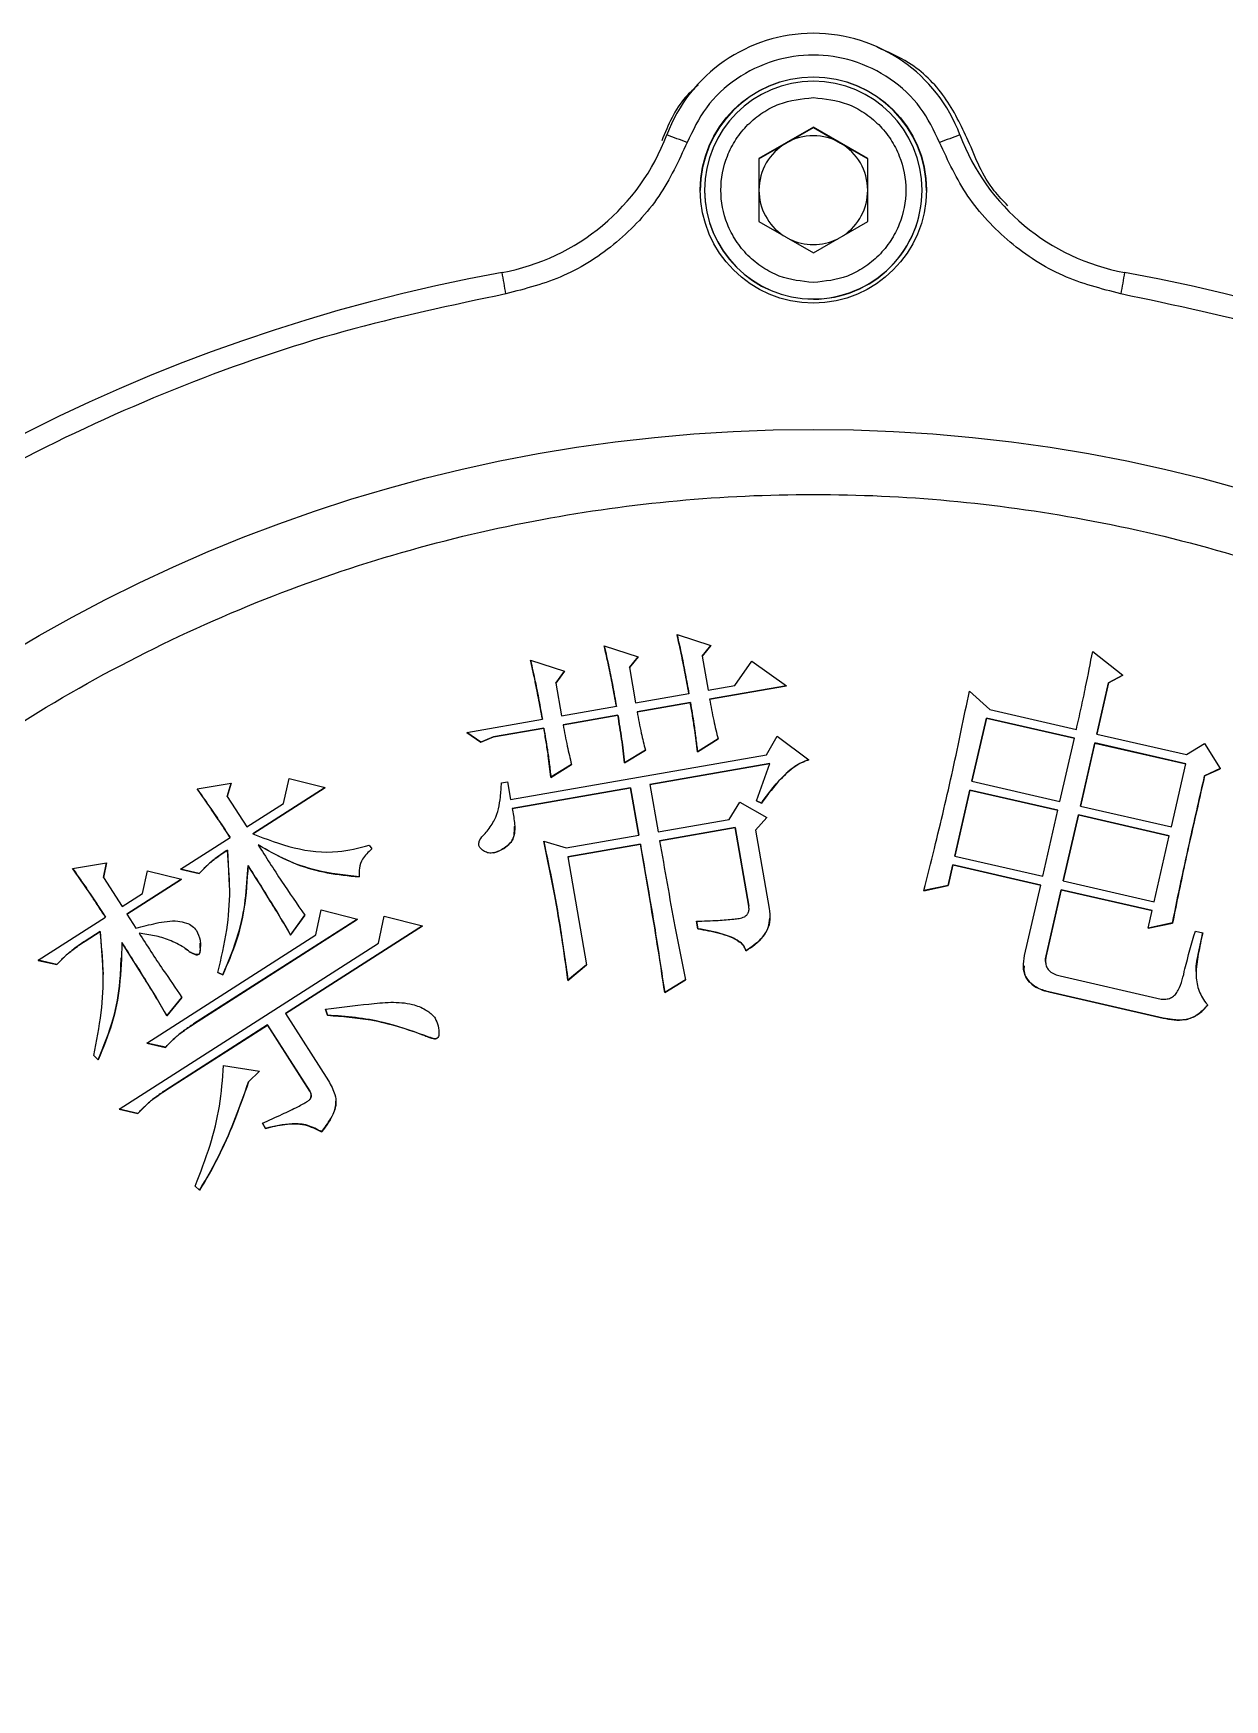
# Model space of a CAD drawing. Header units: millimetres. Extents: x 2371 to 4515, y 843 to 2359.
# Drawn here: x 3843.1 to 3897.9, y 2078.6 to 2155.2 of the extents above; entities that cross this region are included whole.
import ezdxf

# ---------------------------------------------------------------- set-up
doc = ezdxf.new("R2010")
doc.units = ezdxf.units.MM

msp = doc.modelspace()

# ---------------------------------------------------------------- linework, layer by layer
at = {"color": 7, "linetype": 'Continuous', "lineweight": 25}
for p, q in [((3878.988, 2150.88), (3876.488, 2149.436)), ((3877.738, 2150.152), (3878.988, 2150.873)), ((3881.488, 2149.436), (3878.988, 2150.88)), ((3878.988, 2150.873), (3878.988, 2150.88)), ((3878.988, 2150.873), (3880.238, 2150.152)), ((3876.488, 2149.43), (3877.738, 2150.152)), ((3880.238, 2150.152), (3881.488, 2149.43)), ((3876.488, 2149.436), (3876.488, 2146.55)), ((3881.488, 2146.55), (3881.488, 2149.436)), ((3873.988, 2147.991), (3873.988, 2147.98)), ((3883.988, 2147.98), (3883.988, 2147.991)), ((3876.488, 2146.55), (3878.988, 2145.106)), ((3878.988, 2145.106), (3881.488, 2146.55)), ((3872.722, 2127.562), (3874.279, 2127.061)), ((3869.373, 2127.045), (3870.934, 2126.547)), ((3870.934, 2126.547), (3870.529, 2126.057)), ((3870.529, 2126.055), (3870.934, 2126.545)), ((3870.934, 2126.547), (3870.934, 2126.545)), ((3874.279, 2127.061), (3873.875, 2126.57)), ((3873.875, 2126.57), (3874.15, 2125.006)), ((3873.876, 2126.569), (3874.279, 2127.059)), ((3874.279, 2127.061), (3874.279, 2127.059)), ((3891.834, 2126.791), (3893.213, 2125.697)), ((3865.982, 2126.385), (3867.541, 2125.885)), ((3867.541, 2125.885), (3867.148, 2125.327)), ((3867.149, 2125.325), (3867.541, 2125.882)), ((3867.541, 2125.885), (3867.541, 2125.882)), ((3870.529, 2126.057), (3870.814, 2124.423)), ((3875.375, 2125.219), (3876.161, 2126.339)), ((3876.161, 2126.339), (3877.759, 2125.214)), ((3867.148, 2125.327), (3867.41, 2123.83)), ((3874.15, 2125.006), (3875.375, 2125.219)), ((3877.759, 2125.214), (3874.22, 2124.598)), ((3874.22, 2124.596), (3877.759, 2125.212)), ((3877.759, 2125.214), (3877.759, 2125.212)), ((3886.162, 2124.967), (3887.103, 2124.115)), ((3892.563, 2125.348), (3892.024, 2122.987)), ((3892.024, 2122.987), (3892.563, 2125.345)), ((3893.213, 2125.697), (3892.563, 2125.348)), ((3892.563, 2125.345), (3893.213, 2125.695)), ((3892.563, 2125.348), (3892.563, 2125.345)), ((3893.213, 2125.697), (3893.213, 2125.695)), ((3867.41, 2123.83), (3869.93, 2124.269)), ((3870.814, 2124.423), (3873.264, 2124.852)), ((3873.333, 2124.444), (3870.883, 2124.015)), ((3870.883, 2124.013), (3873.333, 2124.441)), ((3873.333, 2124.444), (3873.333, 2124.441)), ((3863.054, 2123.069), (3866.527, 2123.676)), ((3869.999, 2123.861), (3867.48, 2123.421)), ((3867.48, 2123.419), (3869.999, 2123.858)), ((3869.999, 2123.861), (3869.999, 2123.858)), ((3886.943, 2123.727), (3886.278, 2120.827)), ((3886.279, 2120.827), (3886.943, 2123.725)), ((3890.989, 2122.8), (3886.943, 2123.727)), ((3886.943, 2123.727), (3886.943, 2123.725)), ((3886.943, 2123.725), (3890.988, 2122.798)), ((3887.103, 2124.115), (3891.081, 2123.203)), ((3863.694, 2122.62), (3863.054, 2123.069)), ((3863.054, 2123.069), (3863.054, 2123.067)), ((3863.054, 2123.067), (3863.694, 2122.618)), ((3864.282, 2122.861), (3863.694, 2122.62)), ((3863.694, 2122.618), (3864.282, 2122.859)), ((3866.596, 2123.267), (3864.282, 2122.861)), ((3864.282, 2122.859), (3866.596, 2123.265)), ((3864.282, 2122.861), (3864.282, 2122.859)), ((3866.596, 2123.267), (3866.596, 2123.265)), ((3874.607, 2122.769), (3873.66, 2122.183)), ((3873.66, 2122.181), (3874.607, 2122.767)), ((3874.607, 2122.769), (3874.607, 2122.767)), ((3876.839, 2122.037), (3877.322, 2122.895)), ((3877.322, 2122.895), (3878.773, 2121.813)), ((3890.323, 2119.9), (3890.989, 2122.8)), ((3892.024, 2122.987), (3896.139, 2122.047)), ((3863.694, 2122.62), (3863.694, 2122.618)), ((3865.065, 2119.982), (3876.839, 2122.037)), ((3871.263, 2122.258), (3870.31, 2121.67)), ((3870.31, 2121.667), (3871.263, 2122.256)), ((3871.263, 2122.258), (3871.263, 2122.256)), ((3873.66, 2122.183), (3873.66, 2122.181)), ((3891.931, 2122.584), (3891.266, 2119.684)), ((3891.267, 2119.684), (3891.931, 2122.582)), ((3896.113, 2121.628), (3891.931, 2122.584)), ((3891.931, 2122.584), (3891.931, 2122.582)), ((3891.931, 2122.582), (3896.112, 2121.626)), ((3896.139, 2122.047), (3896.966, 2122.566)), ((3896.966, 2122.566), (3897.695, 2121.405)), ((3867.87, 2121.593), (3866.92, 2121.007)), ((3866.92, 2121.005), (3867.87, 2121.59)), ((3867.87, 2121.593), (3867.87, 2121.59)), ((3870.31, 2121.67), (3870.31, 2121.667)), ((3876.981, 2121.641), (3871.466, 2120.678)), ((3871.466, 2120.676), (3876.98, 2121.639)), ((3876.367, 2119.923), (3876.981, 2121.641)), ((3895.448, 2118.729), (3896.113, 2121.628)), ((3897.695, 2121.405), (3896.978, 2121.071)), ((3896.978, 2121.069), (3897.695, 2121.403)), ((3897.695, 2121.405), (3897.695, 2121.403)), ((3850.654, 2120.481), (3852.219, 2120.741)), ((3852.219, 2120.741), (3852.036, 2120.127)), ((3852.037, 2120.126), (3852.219, 2120.739)), ((3852.219, 2120.741), (3852.219, 2120.739)), ((3856.544, 2120.543), (3853.213, 2118.411)), ((3853.213, 2118.409), (3856.544, 2120.541)), ((3854.625, 2119.808), (3854.88, 2120.957)), ((3854.88, 2120.957), (3856.544, 2120.543)), ((3856.544, 2120.543), (3856.544, 2120.541)), ((3864.652, 2120.75), (3864.924, 2120.799)), ((3864.924, 2120.799), (3865.065, 2119.982)), ((3870.583, 2120.524), (3865.137, 2119.574)), ((3865.137, 2119.572), (3870.583, 2120.522)), ((3866.92, 2121.007), (3866.92, 2121.005)), ((3870.963, 2118.346), (3870.583, 2120.524)), ((3870.583, 2120.524), (3870.583, 2120.522)), ((3870.583, 2120.522), (3870.962, 2118.346)), ((3871.466, 2120.678), (3871.846, 2118.5)), ((3886.186, 2120.421), (3885.492, 2117.388)), ((3885.493, 2117.388), (3886.186, 2120.419)), ((3890.231, 2119.494), (3886.186, 2120.421)), ((3886.186, 2120.421), (3886.186, 2120.419)), ((3886.186, 2120.419), (3890.231, 2119.492)), ((3886.278, 2120.827), (3890.323, 2119.9)), ((3896.978, 2121.071), (3896.978, 2121.069)), ((3852.036, 2120.127), (3852.933, 2118.725)), ((3852.933, 2118.725), (3854.625, 2119.808)), ((3875.113, 2119.07), (3875.609, 2119.859)), ((3875.609, 2119.859), (3876.852, 2119.165)), ((3876.598, 2119.82), (3876.367, 2119.923)), ((3876.367, 2119.923), (3876.367, 2119.921)), ((3876.367, 2119.921), (3876.598, 2119.818)), ((3876.598, 2119.82), (3876.598, 2119.818)), ((3891.266, 2119.684), (3895.448, 2118.729)), ((3871.846, 2118.5), (3875.113, 2119.07)), ((3876.852, 2119.165), (3876.321, 2118.58)), ((3876.321, 2118.578), (3876.852, 2119.163)), ((3876.852, 2119.165), (3876.852, 2119.163)), ((3889.537, 2116.461), (3890.231, 2119.494)), ((3891.174, 2119.278), (3890.48, 2116.245)), ((3890.481, 2116.245), (3891.174, 2119.276)), ((3895.355, 2118.323), (3891.174, 2119.278)), ((3891.174, 2119.278), (3891.174, 2119.276)), ((3891.174, 2119.276), (3895.355, 2118.321)), ((3849.894, 2116.783), (3852.172, 2118.239)), ((3865.255, 2118.752), (3865.255, 2118.754)), ((3866.591, 2118.076), (3867.626, 2117.763)), ((3866.591, 2118.076), (3866.591, 2118.074)), ((3867.626, 2117.763), (3870.963, 2118.346)), ((3875.391, 2118.698), (3871.918, 2118.092)), ((3871.918, 2118.09), (3875.391, 2118.696)), ((3876.02, 2115.092), (3875.391, 2118.698)), ((3875.391, 2118.698), (3875.391, 2118.696)), ((3875.391, 2118.696), (3876.02, 2115.09)), ((3876.321, 2118.58), (3876.95, 2114.974)), ((3894.662, 2115.289), (3895.355, 2118.323)), ((3852.044, 2117.664), (3852.044, 2117.662)), ((3852.044, 2117.662), (3852.131, 2116.028)), ((3858.57, 2117.887), (3858.683, 2117.713)), ((3871.035, 2117.938), (3867.698, 2117.355)), ((3867.698, 2117.352), (3871.035, 2117.935)), ((3867.698, 2117.355), (3868.564, 2112.387)), ((3871.035, 2117.938), (3871.035, 2117.935)), ((3885.492, 2117.388), (3889.537, 2116.461)), ((3844.929, 2116.821), (3846.491, 2117.078)), ((3846.491, 2117.078), (3846.344, 2116.408)), ((3846.345, 2116.407), (3846.491, 2117.076)), ((3846.491, 2117.078), (3846.491, 2117.076)), ((3848.14, 2115.66), (3848.371, 2116.716)), ((3848.371, 2116.716), (3849.94, 2116.32)), ((3850.755, 2116.593), (3849.894, 2116.783)), ((3849.894, 2116.783), (3849.894, 2116.781)), ((3849.894, 2116.781), (3850.755, 2116.591)), ((3850.755, 2116.591), (3850.755, 2116.593)), ((3852.994, 2116.955), (3852.994, 2116.953)), ((3885.4, 2116.985), (3885.181, 2116.039)), ((3885.181, 2116.037), (3885.4, 2116.982)), ((3889.445, 2116.057), (3885.4, 2116.985)), ((3885.4, 2116.985), (3885.4, 2116.982)), ((3885.4, 2116.982), (3889.445, 2116.055)), ((3846.344, 2116.408), (3847.205, 2115.062)), ((3849.94, 2116.32), (3847.428, 2114.713)), ((3847.429, 2114.711), (3849.94, 2116.318)), ((3849.94, 2116.32), (3849.94, 2116.318)), ((3885.181, 2116.039), (3884.061, 2115.798)), ((3884.061, 2115.796), (3885.181, 2116.037)), ((3884.061, 2115.798), (3884.061, 2115.796)), ((3885.181, 2116.039), (3885.181, 2116.037)), ((3888.703, 2112.821), (3889.445, 2116.057)), ((3890.388, 2115.842), (3889.692, 2112.806)), ((3889.692, 2112.804), (3890.388, 2115.839)), ((3894.569, 2114.886), (3890.388, 2115.842)), ((3890.388, 2115.842), (3890.388, 2115.839)), ((3890.388, 2115.839), (3894.569, 2114.884)), ((3890.48, 2116.245), (3894.662, 2115.289)), ((3847.205, 2115.062), (3848.14, 2115.66)), ((3876.02, 2115.09), (3876.02, 2115.092)), ((3843.35, 2112.596), (3846.445, 2114.576)), ((3847.428, 2114.713), (3847.839, 2114.07)), ((3858.026, 2114.492), (3850.49, 2109.671)), ((3850.49, 2109.668), (3858.026, 2114.49)), ((3855.604, 2114.671), (3854.954, 2113.76)), ((3854.954, 2113.758), (3855.604, 2114.669)), ((3855.604, 2114.671), (3855.604, 2114.669)), ((3856.107, 2113.76), (3856.362, 2114.91)), ((3856.362, 2114.91), (3858.026, 2114.492)), ((3858.026, 2114.492), (3858.026, 2114.49)), ((3858.989, 2113.377), (3859.259, 2114.623)), ((3859.259, 2114.623), (3861.023, 2114.186)), ((3873.675, 2114.049), (3873.616, 2114.391)), ((3873.616, 2114.391), (3873.616, 2114.388)), ((3873.616, 2114.388), (3873.675, 2114.047)), ((3876.996, 2114.531), (3876.996, 2114.533)), ((3894.384, 2114.077), (3894.569, 2114.886)), ((3895.504, 2114.313), (3894.384, 2114.077)), ((3894.384, 2114.075), (3895.504, 2114.311)), ((3895.504, 2114.313), (3895.504, 2114.311)), ((3846.201, 2113.927), (3845.499, 2113.48)), ((3845.499, 2113.478), (3846.201, 2113.924)), ((3845.499, 2113.48), (3845.499, 2113.478)), ((3846.201, 2113.927), (3846.201, 2113.924)), ((3846.201, 2113.924), (3846.331, 2111.943)), ((3848.335, 2108.79), (3856.107, 2113.76)), ((3861.023, 2114.186), (3854.713, 2110.148)), ((3854.714, 2110.147), (3861.023, 2114.184)), ((3854.954, 2113.76), (3854.954, 2113.758)), ((3861.023, 2114.186), (3861.023, 2114.184)), ((3873.675, 2114.049), (3873.675, 2114.047)), ((3894.384, 2114.077), (3894.384, 2114.075)), ((3896.552, 2113.933), (3896.889, 2113.856)), ((3847.069, 2105.754), (3858.989, 2113.377)), ((3847.186, 2112.703), (3847.186, 2112.705)), ((3850.053, 2113.182), (3850.053, 2113.18)), ((3850.742, 2112.879), (3850.742, 2112.881)), ((3850.804, 2113.393), (3850.804, 2113.396)), ((3875.886, 2113.034), (3875.886, 2113.032)), ((3889.692, 2112.806), (3889.692, 2112.804)), ((3844.21, 2112.409), (3843.35, 2112.596)), ((3843.35, 2112.596), (3843.35, 2112.594)), ((3843.35, 2112.594), (3844.21, 2112.406)), ((3844.21, 2112.409), (3844.21, 2112.406)), ((3851.838, 2111.936), (3851.612, 2112.036)), ((3851.612, 2112.036), (3851.612, 2112.034)), ((3851.612, 2112.034), (3851.838, 2111.934)), ((3868.564, 2112.387), (3867.706, 2111.678)), ((3867.706, 2111.676), (3868.564, 2112.385)), ((3868.564, 2112.387), (3868.564, 2112.385)), ((3888.647, 2112.342), (3888.647, 2112.34)), ((3851.838, 2111.936), (3851.838, 2111.934)), ((3867.706, 2111.678), (3867.706, 2111.676)), ((3873.105, 2111.706), (3872.152, 2111.118)), ((3872.152, 2111.116), (3873.105, 2111.704)), ((3873.105, 2111.706), (3873.105, 2111.704)), ((3890.331, 2111.881), (3894.985, 2110.815)), ((3849.956, 2110.893), (3849.265, 2110.043)), ((3849.265, 2110.041), (3849.956, 2110.891)), ((3849.956, 2110.893), (3849.956, 2110.891)), ((3872.152, 2111.118), (3872.152, 2111.116)), ((3895.07, 2109.944), (3889.81, 2111.149)), ((3889.81, 2111.149), (3889.81, 2111.147)), ((3889.81, 2111.147), (3895.07, 2109.942)), ((3849.265, 2110.043), (3849.265, 2110.041)), ((3850.49, 2109.668), (3850.49, 2109.671)), ((3854.713, 2110.148), (3856.693, 2107.051)), ((3856.652, 2110.074), (3856.562, 2110.346)), ((3856.562, 2110.346), (3856.562, 2110.344)), ((3856.562, 2110.344), (3856.652, 2110.072)), ((3856.652, 2110.074), (3856.652, 2110.072)), ((3895.07, 2109.944), (3895.07, 2109.942)), ((3853.893, 2109.624), (3849.219, 2106.635)), ((3849.219, 2106.633), (3853.893, 2109.622)), ((3855.835, 2106.586), (3853.893, 2109.624)), ((3853.893, 2109.624), (3853.893, 2109.622)), ((3853.893, 2109.622), (3855.835, 2106.584)), ((3861.118, 2109.139), (3861.118, 2109.142)), ((3861.694, 2109.016), (3861.694, 2109.014)), ((3861.758, 2109.422), (3861.758, 2109.424)), ((3846.108, 2108.024), (3845.9, 2108.219)), ((3845.9, 2108.219), (3845.9, 2108.217)), ((3845.9, 2108.217), (3846.108, 2108.022)), ((3849.198, 2108.6), (3848.335, 2108.79)), ((3848.335, 2108.79), (3848.335, 2108.787)), ((3848.335, 2108.787), (3849.198, 2108.597)), ((3849.198, 2108.6), (3849.198, 2108.597)), ((3846.108, 2108.024), (3846.108, 2108.022)), ((3851.874, 2107.76), (3853.526, 2107.498)), ((3853.526, 2107.498), (3853.017, 2107.007)), ((3853.017, 2107.005), (3853.526, 2107.496)), ((3853.526, 2107.498), (3853.526, 2107.496)), ((3849.219, 2106.635), (3849.219, 2106.633)), ((3853.017, 2107.007), (3853.017, 2107.005)), ((3855.835, 2106.586), (3855.835, 2106.584)), ((3857.038, 2106.12), (3857.038, 2106.123)), ((3847.927, 2105.564), (3847.069, 2105.754)), ((3847.069, 2105.754), (3847.069, 2105.752)), ((3847.069, 2105.752), (3847.927, 2105.561)), ((3847.927, 2105.564), (3847.927, 2105.561)), ((3853.803, 2104.875), (3853.654, 2105.109)), ((3853.654, 2105.109), (3853.654, 2105.107)), ((3853.654, 2105.107), (3853.803, 2104.873)), ((3853.803, 2104.875), (3853.803, 2104.873)), ((3856.377, 2104.709), (3856.377, 2104.711)), ((3850.767, 2102.029), (3850.559, 2102.225)), ((3850.559, 2102.225), (3850.559, 2102.222)), ((3850.559, 2102.222), (3850.767, 2102.027)), ((3850.767, 2102.027), (3850.767, 2102.029))]:
    msp.add_line(p, q, dxfattribs=at)
for centre, radius in [((3878.988, 2147.997), 5.2), ((3878.988, 2065.497), 71.5)]:
    msp.add_circle(centre, radius, dxfattribs=at)
for centre, radius, start, end in [((3878.988, 2147.995), 7.2, 20.5868, 159.4132), ((3878.988, 2147.98), 5.2, 0.00011, 179.99974), ((3878.988, 2147.991), 5, 359.99994, 179.99975), ((3862.886, 2154.043), 10, 280.30605, 339.41322), ((3829.147, 2033.647), 124.573, 69.2983, 69.75789), ((3878.988, 2147.987), 2.5, 59.99975, 119.99962), ((3928.829, 2033.647), 124.574, 110.24211, 110.7017), ((3895.089, 2154.043), 10, 200.58678, 259.69395), ((3878.988, 2147.987), 2.5, 119.9996, 179.99966), ((3878.988, 2147.987), 2.5, 359.99971, 59.99978), ((3878.988, 2147.991), 5, 179.99991, 269.99976), ((3878.988, 2147.98), 5, 179.99991, 269.99976), ((3878.988, 2147.987), 2.5, 179.99971, 236.17979), ((3878.988, 2147.991), 5, 269.99962, 359.99978), ((3878.988, 2147.98), 5, 269.99962, 359.99978), ((3878.988, 2147.987), 2.5, 303.81959, 359.99967), ((3878.988, 2147.987), 2.5, 243.81973, 296.17964), ((3878.988, 2065.495), 80, 100.30604, 169.69383), ((3226.703, 2027.435), 648.57, 10.284007, 10.372163), ((4531.291, 2027.432), 648.589, 169.627839, 169.715992), ((3878.988, 2065.495), 80, 10.30617, 79.69396)]:
    msp.add_arc(centre, radius, start, end, dxfattribs=at)
for points, knots in [([(3884.792, 2150.177), (3884.528, 2150.731), (3883.986, 2151.865), (3882.568, 2153.174), (3880.852, 2154.012), (3878.988, 2154.288), (3877.123, 2154.012), (3875.407, 2153.174), (3873.989, 2151.865), (3873.448, 2150.731), (3873.184, 2150.177)], [0, 0, 0, 0, 0.122089, 0.25, 0.377911, 0.5, 0.622089, 0.75, 0.877911, 1, 1, 1, 1]), ([(3886.113, 2150.262), (3885.786, 2150.952), (3885.133, 2152.331), (3883.615, 2153.824), (3882.419, 2154.339), (3881.925, 2154.552)], [0, 0, 0, 0, 0.369702, 0.739405, 1, 1, 1, 1]), ([(3873.696, 2152.819), (3873.494, 2152.64), (3872.719, 2151.953), (3872.316, 2150.981), (3872.018, 2150.262)], [0, 0, 0, 0, 0.260641, 1, 1, 1, 1]), ([(3878.988, 2143.743), (3878.453, 2143.8), (3877.631, 2143.887), (3876.641, 2144.417), (3875.961, 2144.966), (3875.409, 2145.647), (3874.896, 2146.636), (3874.635, 2147.993), (3874.896, 2149.35), (3875.409, 2150.34), (3875.961, 2151.02), (3876.641, 2151.569), (3877.631, 2152.099), (3878.453, 2152.186), (3878.988, 2152.243)], [0, 0, 0, 0, 0.119728, 0.18418, 0.25, 0.31582, 0.380272, 0.5, 0.619728, 0.68418, 0.75, 0.81582, 0.880272, 1, 1, 1, 1]), ([(3878.988, 2152.243), (3879.522, 2152.186), (3880.345, 2152.099), (3881.334, 2151.569), (3882.014, 2151.02), (3882.566, 2150.34), (3883.08, 2149.35), (3883.34, 2147.993), (3883.08, 2146.636), (3882.566, 2145.646), (3882.014, 2144.966), (3881.334, 2144.417), (3880.345, 2143.887), (3879.522, 2143.8), (3878.988, 2143.743)], [0, 0, 0, 0, 0.119728, 0.18418, 0.25, 0.31582, 0.380272, 0.5, 0.619728, 0.68418, 0.75, 0.81582, 0.880272, 1, 1, 1, 1]), ([(3887.935, 2147.273), (3887.716, 2147.497), (3886.893, 2148.343), (3886.443, 2149.449), (3886.113, 2150.262)], [0, 0, 0, 0, 0.265546, 1, 1, 1, 1]), ([(3873.184, 2150.177), (3872.793, 2149.331), (3871.998, 2147.608), (3870.007, 2145.516), (3867.594, 2143.931), (3865.757, 2143.456), (3864.854, 2143.223)], [0, 0, 0, 0, 0.245796, 0.5, 0.754204, 1, 1, 1, 1]), ([(3893.121, 2143.223), (3892.218, 2143.456), (3890.381, 2143.931), (3887.968, 2145.516), (3885.978, 2147.608), (3885.183, 2149.331), (3884.792, 2150.177)], [0, 0, 0, 0, 0.245796, 0.5, 0.754204, 1, 1, 1, 1]), ([(3864.854, 2143.223), (3862.358, 2142.696), (3857.321, 2141.634), (3849.944, 2139.095), (3842.702, 2135.826), (3835.723, 2131.763), (3829.12, 2126.952), (3823.026, 2121.459), (3817.534, 2115.366), (3812.722, 2108.763), (3808.659, 2101.784), (3805.39, 2094.542), (3802.851, 2087.165), (3801.789, 2082.127), (3801.262, 2079.631)], [0, 0, 0, 0, 0.079959, 0.161371, 0.244142, 0.328893, 0.414217, 0.5, 0.585778, 0.671102, 0.755858, 0.838624, 0.920039, 1, 1, 1, 1]), ([(3956.713, 2079.631), (3956.187, 2082.127), (3955.124, 2087.164), (3952.586, 2094.541), (3949.316, 2101.783), (3945.254, 2108.762), (3940.442, 2115.365), (3934.95, 2121.459), (3928.856, 2126.952), (3922.253, 2131.763), (3915.274, 2135.826), (3908.032, 2139.095), (3900.655, 2141.634), (3895.617, 2142.696), (3893.121, 2143.223)], [0, 0, 0, 0, 0.0799588, 0.1613715, 0.2441424, 0.3288926, 0.4142166, 0.5, 0.5857784, 0.6711024, 0.7558576, 0.8386237, 0.9200388, 1, 1, 1, 1]), ([(3810.488, 2065.504), (3810.543, 2067.593), (3810.652, 2071.771), (3811.562, 2078.11), (3813.048, 2084.462), (3815.222, 2090.828), (3818.053, 2097.051), (3821.567, 2103.074), (3825.721, 2108.766), (3830.464, 2114.027), (3835.726, 2118.771), (3841.418, 2122.925), (3847.44, 2126.438), (3853.663, 2129.27), (3860.029, 2131.441), (3866.381, 2132.936), (3872.72, 2133.814), (3878.988, 2134.099), (3885.255, 2133.814), (3891.594, 2132.936), (3897.946, 2131.441), (3904.312, 2129.27), (3910.535, 2126.438), (3916.558, 2122.925), (3922.25, 2118.771), (3927.511, 2114.027), (3932.254, 2108.766), (3936.409, 2103.074), (3939.922, 2097.051), (3942.753, 2090.828), (3944.927, 2084.462), (3946.413, 2078.11), (3947.323, 2071.771), (3947.433, 2067.593), (3947.488, 2065.504)], [0, 0, 0, 0, 0.029124, 0.058248, 0.08912, 0.119994, 0.151902, 0.184313, 0.217069, 0.25, 0.282931, 0.315687, 0.348098, 0.380006, 0.410878, 0.441752, 0.470875, 0.5, 0.529123, 0.558248, 0.58912, 0.619994, 0.651902, 0.684313, 0.717069, 0.75, 0.782931, 0.815687, 0.848098, 0.880006, 0.910878, 0.941752, 0.970875, 1, 1, 1, 1]), ([(3873.264, 2124.852), (3873.205, 2125.18), (3873.095, 2125.798), (3872.915, 2126.701), (3872.786, 2127.275), (3872.722, 2127.562)], [0, 0, 0, 0, 0.3618324, 0.680859, 1, 1, 1, 1]), ([(3872.722, 2127.56), (3872.795, 2127.234), (3872.932, 2126.622), (3873.109, 2125.718), (3873.212, 2125.139), (3873.264, 2124.85)], [0, 0, 0, 0, 0.361838, 0.680876, 1, 1, 1, 1]), ([(3869.93, 2124.269), (3869.872, 2124.597), (3869.76, 2125.226), (3869.575, 2126.152), (3869.44, 2126.748), (3869.373, 2127.045)], [0, 0, 0, 0, 0.353076, 0.676475, 1, 1, 1, 1]), ([(3869.373, 2127.043), (3869.446, 2126.718), (3869.587, 2126.095), (3869.77, 2125.169), (3869.877, 2124.568), (3869.93, 2124.267)], [0, 0, 0, 0, 0.353086, 0.676497, 1, 1, 1, 1]), ([(3891.081, 2123.203), (3891.155, 2123.528), (3891.303, 2124.178), (3891.557, 2125.374), (3891.727, 2126.246), (3891.834, 2126.791)], [0, 0, 0, 0, 0.272744, 0.545492, 1, 1, 1, 1]), ([(3866.527, 2123.676), (3866.468, 2124.004), (3866.358, 2124.621), (3866.179, 2125.525), (3866.048, 2126.099), (3865.982, 2126.385)], [0, 0, 0, 0, 0.361759, 0.680808, 1, 1, 1, 1]), ([(3865.982, 2126.383), (3866.056, 2126.058), (3866.195, 2125.446), (3866.372, 2124.542), (3866.475, 2123.963), (3866.527, 2123.673)], [0, 0, 0, 0, 0.361772, 0.680844, 1, 1, 1, 1]), ([(3884.061, 2115.798), (3884.226, 2116.444), (3884.697, 2118.286), (3885.418, 2121.338), (3885.914, 2123.758), (3886.162, 2124.967)], [0, 0, 0, 0, 0.212581, 0.606192, 1, 1, 1, 1]), ([(3873.66, 2122.183), (3873.62, 2122.514), (3873.554, 2123.058), (3873.439, 2123.81), (3873.369, 2124.233), (3873.333, 2124.444)], [0, 0, 0, 0, 0.437841, 0.718884, 1, 1, 1, 1]), ([(3873.333, 2124.441), (3873.389, 2124.113), (3873.479, 2123.573), (3873.582, 2122.819), (3873.634, 2122.394), (3873.66, 2122.181)], [0, 0, 0, 0, 0.43784, 0.718882, 1, 1, 1, 1]), ([(3874.22, 2124.598), (3874.249, 2124.434), (3874.307, 2124.105), (3874.43, 2123.494), (3874.538, 2123.051), (3874.607, 2122.769)], [0, 0, 0, 0, 0.267397, 0.53481, 1, 1, 1, 1]), ([(3870.31, 2121.67), (3870.267, 2122.036), (3870.202, 2122.585), (3870.09, 2123.314), (3870.03, 2123.679), (3869.999, 2123.861)], [0, 0, 0, 0, 0.499817, 0.749886, 1, 1, 1, 1]), ([(3869.999, 2123.858), (3870.06, 2123.495), (3870.15, 2122.949), (3870.245, 2122.217), (3870.289, 2121.851), (3870.31, 2121.667)], [0, 0, 0, 0, 0.499817, 0.749886, 1, 1, 1, 1]), ([(3870.883, 2124.015), (3870.913, 2123.851), (3870.974, 2123.523), (3871.091, 2122.935), (3871.198, 2122.516), (3871.263, 2122.258)], [0, 0, 0, 0, 0.278089, 0.556193, 1, 1, 1, 1]), ([(3866.92, 2121.007), (3866.882, 2121.338), (3866.821, 2121.882), (3866.705, 2122.635), (3866.633, 2123.056), (3866.596, 2123.267)], [0, 0, 0, 0, 0.437947, 0.718933, 1, 1, 1, 1]), ([(3866.596, 2123.265), (3866.652, 2122.936), (3866.743, 2122.397), (3866.853, 2121.643), (3866.897, 2121.218), (3866.92, 2121.005)], [0, 0, 0, 0, 0.4378739, 0.7188428, 1, 1, 1, 1]), ([(3867.48, 2123.421), (3867.51, 2123.257), (3867.571, 2122.93), (3867.694, 2122.319), (3867.802, 2121.875), (3867.87, 2121.593)], [0, 0, 0, 0, 0.2673365, 0.5346869, 1, 1, 1, 1]), ([(3878.773, 2121.813), (3878.556, 2121.723), (3878.081, 2121.524), (3877.349, 2120.82), (3876.89, 2120.21), (3876.598, 2119.82)], [0, 0, 0, 0, 0.234297, 0.511813, 1, 1, 1, 1]), ([(3876.598, 2119.818), (3876.795, 2120.088), (3877.183, 2120.617), (3877.831, 2121.304), (3878.392, 2121.695), (3878.72, 2121.795), (3878.773, 2121.811)], [0, 0, 0, 0, 0.333791, 0.656332, 0.944524, 1, 1, 1, 1]), ([(3852.172, 2118.239), (3851.99, 2118.518), (3851.653, 2119.036), (3851.141, 2119.78), (3850.817, 2120.247), (3850.654, 2120.481)], [0, 0, 0, 0, 0.369297, 0.684635, 1, 1, 1, 1]), ([(3850.654, 2120.479), (3850.844, 2120.205), (3851.196, 2119.697), (3851.706, 2118.953), (3852.017, 2118.475), (3852.172, 2118.237)], [0, 0, 0, 0, 0.3693, 0.684618, 1, 1, 1, 1]), ([(3863.984, 2118.531), (3864.111, 2118.702), (3864.454, 2119.162), (3864.599, 2119.962), (3864.637, 2120.534), (3864.652, 2120.75)], [0, 0, 0, 0, 0.268239, 0.722981, 1, 1, 1, 1]), ([(3896.978, 2121.071), (3896.83, 2120.421), (3896.533, 2119.121), (3896.024, 2116.872), (3895.698, 2115.266), (3895.504, 2114.313)], [0, 0, 0, 0, 0.289148, 0.578294, 1, 1, 1, 1]), ([(3895.504, 2114.311), (3895.635, 2114.965), (3895.897, 2116.273), (3896.398, 2118.523), (3896.762, 2120.121), (3896.978, 2121.069)], [0, 0, 0, 0, 0.2892488, 0.5783935, 1, 1, 1, 1]), ([(3865.137, 2119.574), (3865.179, 2119.362), (3865.264, 2118.935), (3865.268, 2118.409), (3865.125, 2118.05), (3864.864, 2117.811), (3864.593, 2117.615), (3864.354, 2117.549), (3864.3, 2117.534)], [0, 0, 0, 0, 0.257526, 0.517626, 0.611553, 0.706057, 0.933936, 1, 1, 1, 1]), ([(3853.213, 2118.411), (3853.837, 2118.17), (3855.089, 2117.687), (3856.959, 2117.471), (3858.092, 2117.764), (3858.57, 2117.887)], [0, 0, 0, 0, 0.365081, 0.731832, 1, 1, 1, 1]), ([(3863.604, 2117.904), (3863.608, 2117.956), (3863.62, 2118.117), (3863.79, 2118.32), (3863.923, 2118.465), (3863.984, 2118.531)], [0, 0, 0, 0, 0.206018, 0.636041, 1, 1, 1, 1]), ([(3864.3, 2117.532), (3864.425, 2117.581), (3864.672, 2117.676), (3864.957, 2117.879), (3865.157, 2118.103), (3865.252, 2118.397), (3865.247, 2118.616), (3865.244, 2118.752)], [0, 0, 0, 0, 0.2369259, 0.466697, 0.6134804, 0.7600826, 1, 1, 1, 1]), ([(3867.706, 2111.678), (3867.613, 2112.338), (3867.427, 2113.659), (3867.069, 2115.795), (3866.762, 2117.262), (3866.591, 2118.076)], [0, 0, 0, 0, 0.307881, 0.615778, 1, 1, 1, 1]), ([(3866.591, 2118.074), (3866.729, 2117.422), (3867.006, 2116.117), (3867.378, 2113.984), (3867.589, 2112.5), (3867.706, 2111.676)], [0, 0, 0, 0, 0.307881, 0.61578, 1, 1, 1, 1]), ([(3871.918, 2118.092), (3872.034, 2117.435), (3872.265, 2116.122), (3872.643, 2113.99), (3872.94, 2112.522), (3873.105, 2111.706)], [0, 0, 0, 0, 0.307939, 0.615874, 1, 1, 1, 1]), ([(3852.044, 2117.664), (3851.905, 2117.571), (3851.628, 2117.386), (3851.187, 2117.039), (3850.913, 2116.756), (3850.755, 2116.593)], [0, 0, 0, 0, 0.297538, 0.595282, 1, 1, 1, 1]), ([(3850.755, 2116.591), (3850.87, 2116.711), (3851.1, 2116.953), (3851.53, 2117.314), (3851.856, 2117.535), (3852.044, 2117.662)], [0, 0, 0, 0, 0.297563, 0.595363, 1, 1, 1, 1]), ([(3851.612, 2112.036), (3851.765, 2112.687), (3852.055, 2113.929), (3852.203, 2115.826), (3852.097, 2117.048), (3852.044, 2117.664)], [0, 0, 0, 0, 0.352766, 0.673509, 1, 1, 1, 1]), ([(3858.103, 2116.433), (3857.437, 2116.507), (3856.293, 2116.634), (3854.728, 2117.172), (3853.884, 2117.66), (3853.457, 2117.908)], [0, 0, 0, 0, 0.407022, 0.699492, 1, 1, 1, 1]), ([(3853.457, 2117.908), (3853.636, 2117.627), (3853.994, 2117.065), (3854.699, 2115.978), (3855.246, 2115.188), (3855.604, 2114.671)], [0, 0, 0, 0, 0.257454, 0.514908, 1, 1, 1, 1]), ([(3853.457, 2117.906), (3854.041, 2117.575), (3855.047, 2117.008), (3856.646, 2116.582), (3857.614, 2116.482), (3858.103, 2116.431)], [0, 0, 0, 0, 0.407493, 0.700455, 1, 1, 1, 1]), ([(3858.683, 2117.713), (3858.525, 2117.568), (3858.259, 2117.325), (3858.088, 2116.848), (3858.098, 2116.568), (3858.103, 2116.433)], [0, 0, 0, 0, 0.4310373, 0.7260596, 1, 1, 1, 1]), ([(3864.3, 2117.534), (3864.219, 2117.527), (3864.069, 2117.513), (3863.859, 2117.594), (3863.719, 2117.711), (3863.627, 2117.818), (3863.609, 2117.884), (3863.604, 2117.904)], [0, 0, 0, 0, 0.281585, 0.522569, 0.762523, 0.925805, 1, 1, 1, 1]), ([(3872.152, 2111.118), (3872.055, 2111.778), (3871.86, 2113.097), (3871.477, 2115.369), (3871.199, 2116.982), (3871.035, 2117.938)], [0, 0, 0, 0, 0.2894212, 0.5788391, 1, 1, 1, 1]), ([(3871.035, 2117.935), (3871.148, 2117.279), (3871.375, 2115.965), (3871.764, 2113.694), (3872.007, 2112.076), (3872.152, 2111.116)], [0, 0, 0, 0, 0.289416, 0.578835, 1, 1, 1, 1]), ([(3846.445, 2114.576), (3846.263, 2114.856), (3845.927, 2115.375), (3845.42, 2116.122), (3845.093, 2116.588), (3844.929, 2116.821)], [0, 0, 0, 0, 0.369183, 0.684555, 1, 1, 1, 1]), ([(3844.929, 2116.819), (3845.121, 2116.546), (3845.476, 2116.04), (3845.98, 2115.291), (3846.29, 2114.813), (3846.445, 2114.574)], [0, 0, 0, 0, 0.369183, 0.684554, 1, 1, 1, 1]), ([(3852.994, 2116.955), (3852.954, 2116.287), (3852.881, 2115.094), (3852.472, 2113.404), (3852.051, 2112.428), (3851.838, 2111.936)], [0, 0, 0, 0, 0.386257, 0.690164, 1, 1, 1, 1]), ([(3851.838, 2111.934), (3852.098, 2112.552), (3852.561, 2113.655), (3852.909, 2115.359), (3852.966, 2116.419), (3852.994, 2116.953)], [0, 0, 0, 0, 0.386701, 0.69077, 1, 1, 1, 1]), ([(3854.954, 2113.76), (3854.784, 2114.046), (3854.443, 2114.619), (3853.795, 2115.688), (3853.306, 2116.462), (3852.994, 2116.955)], [0, 0, 0, 0, 0.2667737, 0.5335507, 1, 1, 1, 1]), ([(3852.994, 2116.953), (3853.172, 2116.671), (3853.529, 2116.108), (3854.188, 2115.046), (3854.656, 2114.258), (3854.954, 2113.758)], [0, 0, 0, 0, 0.2667737, 0.5335509, 1, 1, 1, 1]), ([(3873.616, 2114.391), (3873.949, 2114.402), (3874.522, 2114.423), (3875.177, 2114.471), (3875.581, 2114.516), (3875.788, 2114.57), (3875.93, 2114.671), (3876.008, 2114.785), (3876.039, 2114.933), (3876.027, 2115.037), (3876.02, 2115.092)], [0, 0, 0, 0, 0.358025, 0.615683, 0.704922, 0.795041, 0.841826, 0.888488, 0.9407, 1, 1, 1, 1]), ([(3847.839, 2114.07), (3848.149, 2114.152), (3848.777, 2114.319), (3849.573, 2114.451), (3850.131, 2114.332), (3850.443, 2114.193), (3850.568, 2114.036), (3850.629, 2113.96)], [0, 0, 0, 0, 0.325958, 0.662347, 0.799326, 0.902609, 1, 1, 1, 1]), ([(3876.95, 2114.974), (3876.976, 2114.806), (3877.028, 2114.476), (3876.887, 2113.988), (3876.528, 2113.465), (3876.139, 2113.204), (3875.886, 2113.034)], [0, 0, 0, 0, 0.211302, 0.416468, 0.621501, 1, 1, 1, 1]), ([(3875.886, 2113.032), (3876.168, 2113.224), (3876.585, 2113.508), (3876.933, 2114.077), (3876.97, 2114.386), (3876.987, 2114.533)], [0, 0, 0, 0, 0.520965, 0.773813, 1, 1, 1, 1]), ([(3845.499, 2113.48), (3845.361, 2113.387), (3845.084, 2113.202), (3844.644, 2112.853), (3844.369, 2112.571), (3844.21, 2112.409)], [0, 0, 0, 0, 0.297582, 0.595326, 1, 1, 1, 1]), ([(3844.21, 2112.406), (3844.325, 2112.527), (3844.556, 2112.769), (3844.986, 2113.129), (3845.312, 2113.35), (3845.499, 2113.478)], [0, 0, 0, 0, 0.297614, 0.595386, 1, 1, 1, 1]), ([(3845.9, 2108.219), (3846.031, 2108.875), (3846.283, 2110.137), (3846.375, 2112.059), (3846.259, 2113.301), (3846.201, 2113.927)], [0, 0, 0, 0, 0.3486907, 0.6720185, 1, 1, 1, 1]), ([(3850.053, 2113.182), (3849.83, 2113.306), (3849.401, 2113.545), (3848.694, 2113.743), (3848.225, 2113.805), (3847.988, 2113.837)], [0, 0, 0, 0, 0.3506116, 0.6721745, 1, 1, 1, 1]), ([(3847.988, 2113.837), (3848.169, 2113.557), (3848.531, 2112.997), (3849.182, 2112.012), (3849.664, 2111.316), (3849.956, 2110.893)], [0, 0, 0, 0, 0.2824309, 0.5648657, 1, 1, 1, 1]), ([(3850.629, 2113.96), (3850.696, 2113.818), (3850.805, 2113.591), (3850.812, 2113.267), (3850.789, 2113.074), (3850.786, 2112.945), (3850.754, 2112.899), (3850.742, 2112.881)], [0, 0, 0, 0, 0.414992, 0.667292, 0.851809, 0.943552, 1, 1, 1, 1]), ([(3875.886, 2113.034), (3875.855, 2113.121), (3875.791, 2113.295), (3875.433, 2113.58), (3874.726, 2113.861), (3874.071, 2113.978), (3873.675, 2114.049)], [0, 0, 0, 0, 0.1072401, 0.2147204, 0.5251042, 1, 1, 1, 1]), ([(3873.675, 2114.047), (3874.003, 2113.988), (3874.661, 2113.869), (3875.392, 2113.619), (3875.798, 2113.282), (3875.858, 2113.114), (3875.886, 2113.032)], [0, 0, 0, 0, 0.394561, 0.792656, 0.89916, 1, 1, 1, 1]), ([(3894.985, 2110.815), (3895.076, 2110.81), (3895.24, 2110.801), (3895.468, 2110.88), (3895.647, 2111.025), (3895.906, 2111.452), (3896.121, 2112.461), (3896.385, 2113.361), (3896.552, 2113.933)], [0, 0, 0, 0, 0.07162, 0.1296989, 0.1878581, 0.251244, 0.5231342, 1, 1, 1, 1]), ([(3896.609, 2111.972), (3896.603, 2112.017), (3896.559, 2112.353), (3896.717, 2112.986), (3896.831, 2113.564), (3896.889, 2113.854)], [0, 0, 0, 0, 0.069702, 0.532959, 1, 1, 1, 1]), ([(3896.889, 2113.856), (3896.819, 2113.53), (3896.685, 2112.904), (3896.549, 2112.034), (3896.654, 2111.251), (3896.912, 2110.791), (3897.09, 2110.574), (3897.12, 2110.538)], [0, 0, 0, 0, 0.288401, 0.554678, 0.756949, 0.959056, 1, 1, 1, 1]), ([(3847.192, 2113.408), (3847.175, 2112.74), (3847.144, 2111.49), (3846.785, 2109.666), (3846.336, 2108.576), (3846.108, 2108.024)], [0, 0, 0, 0, 0.361932, 0.677077, 1, 1, 1, 1]), ([(3849.265, 2110.043), (3849.099, 2110.332), (3848.767, 2110.911), (3848.069, 2112.028), (3847.541, 2112.859), (3847.192, 2113.408)], [0, 0, 0, 0, 0.25307, 0.506097, 1, 1, 1, 1]), ([(3847.192, 2113.406), (3847.372, 2113.125), (3847.731, 2112.563), (3848.434, 2111.449), (3848.934, 2110.601), (3849.265, 2110.041)], [0, 0, 0, 0, 0.253024, 0.506045, 1, 1, 1, 1]), ([(3850.742, 2112.881), (3850.722, 2112.872), (3850.683, 2112.853), (3850.587, 2112.861), (3850.44, 2112.91), (3850.252, 2113.025), (3850.12, 2113.129), (3850.053, 2113.182)], [0, 0, 0, 0, 0.082107, 0.164925, 0.356677, 0.675002, 1, 1, 1, 1]), ([(3850.053, 2113.18), (3850.113, 2113.132), (3850.239, 2113.033), (3850.409, 2112.925), (3850.558, 2112.867), (3850.661, 2112.843), (3850.719, 2112.869), (3850.742, 2112.879)], [0, 0, 0, 0, 0.291839, 0.61532, 0.761132, 0.908025, 1, 1, 1, 1]), ([(3850.742, 2112.879), (3850.754, 2112.898), (3850.806, 2112.982), (3850.803, 2113.167), (3850.793, 2113.317), (3850.787, 2113.392)], [0, 0, 0, 0, 0.128729, 0.560423, 1, 1, 1, 1]), ([(3889.81, 2111.149), (3889.614, 2111.204), (3889.291, 2111.295), (3888.911, 2111.582), (3888.702, 2111.913), (3888.622, 2112.345), (3888.672, 2112.641), (3888.703, 2112.821)], [0, 0, 0, 0, 0.2631806, 0.4361155, 0.6100885, 0.7625762, 1, 1, 1, 1]), ([(3889.692, 2112.806), (3889.673, 2112.685), (3889.644, 2112.498), (3889.723, 2112.251), (3889.865, 2112.074), (3890.079, 2111.949), (3890.249, 2111.903), (3890.331, 2111.881)], [0, 0, 0, 0, 0.281112, 0.435046, 0.589209, 0.801324, 1, 1, 1, 1]), ([(3889.686, 2112.419), (3889.675, 2112.465), (3889.646, 2112.593), (3889.674, 2112.722), (3889.692, 2112.804)], [0, 0, 0, 0, 0.368062, 1, 1, 1, 1]), ([(3846.108, 2108.022), (3846.359, 2108.643), (3846.828, 2109.805), (3847.123, 2111.403), (3847.149, 2112.345), (3847.159, 2112.704)], [0, 0, 0, 0, 0.415089, 0.776689, 1, 1, 1, 1]), ([(3888.684, 2112.339), (3888.674, 2112.257), (3888.652, 2112.057), (3888.788, 2111.756), (3889.041, 2111.458), (3889.403, 2111.257), (3889.681, 2111.182), (3889.81, 2111.147)], [0, 0, 0, 0, 0.134689, 0.32911, 0.523195, 0.778594, 1, 1, 1, 1]), ([(3856.562, 2110.346), (3857.224, 2110.43), (3858.221, 2110.556), (3859.553, 2110.695), (3860.451, 2110.635), (3861.123, 2110.378), (3861.455, 2110.122), (3861.574, 2109.966), (3861.594, 2109.94)], [0, 0, 0, 0, 0.381103, 0.574669, 0.765651, 0.888057, 0.981539, 1, 1, 1, 1]), ([(3897.12, 2110.538), (3896.956, 2110.363), (3896.678, 2110.066), (3896.091, 2109.836), (3895.56, 2109.847), (3895.212, 2109.916), (3895.07, 2109.944)], [0, 0, 0, 0, 0.312528, 0.530177, 0.809183, 1, 1, 1, 1]), ([(3895.07, 2109.942), (3895.408, 2109.878), (3895.925, 2109.781), (3896.593, 2110.026), (3896.917, 2110.302), (3897.076, 2110.485), (3897.12, 2110.536)], [0, 0, 0, 0, 0.444162, 0.6791, 0.912032, 1, 1, 1, 1]), ([(3850.49, 2109.671), (3850.352, 2109.578), (3850.074, 2109.392), (3849.632, 2109.045), (3849.357, 2108.763), (3849.198, 2108.6)], [0, 0, 0, 0, 0.297214, 0.594601, 1, 1, 1, 1]), ([(3849.198, 2108.597), (3849.313, 2108.718), (3849.543, 2108.96), (3849.976, 2109.319), (3850.302, 2109.541), (3850.49, 2109.668)], [0, 0, 0, 0, 0.2972478, 0.5946857, 1, 1, 1, 1]), ([(3861.118, 2109.142), (3860.486, 2109.361), (3859.449, 2109.72), (3857.94, 2109.99), (3857.083, 2110.046), (3856.652, 2110.074)], [0, 0, 0, 0, 0.437716, 0.717507, 1, 1, 1, 1]), ([(3856.652, 2110.072), (3857.319, 2110.021), (3858.413, 2109.938), (3859.903, 2109.577), (3860.712, 2109.286), (3861.118, 2109.139)], [0, 0, 0, 0, 0.437036, 0.71725, 1, 1, 1, 1]), ([(3861.594, 2109.94), (3861.645, 2109.823), (3861.75, 2109.582), (3861.788, 2109.288), (3861.759, 2109.087), (3861.716, 2109.04), (3861.694, 2109.016)], [0, 0, 0, 0, 0.391814, 0.807915, 0.901195, 1, 1, 1, 1]), ([(3861.694, 2109.016), (3861.66, 2109.006), (3861.57, 2108.979), (3861.424, 2109.029), (3861.267, 2109.078), (3861.168, 2109.12), (3861.118, 2109.142)], [0, 0, 0, 0, 0.17027, 0.46426, 0.731509, 1, 1, 1, 1]), ([(3861.118, 2109.139), (3861.193, 2109.108), (3861.321, 2109.056), (3861.488, 2109.006), (3861.61, 2108.985), (3861.67, 2109.005), (3861.694, 2109.014)], [0, 0, 0, 0, 0.40123, 0.68767, 0.874317, 1, 1, 1, 1]), ([(3850.559, 2102.225), (3850.805, 2102.846), (3851.276, 2104.038), (3851.732, 2105.899), (3851.827, 2107.136), (3851.874, 2107.76)], [0, 0, 0, 0, 0.35008, 0.672322, 1, 1, 1, 1]), ([(3849.219, 2106.635), (3849.08, 2106.542), (3848.803, 2106.356), (3848.361, 2106.01), (3848.085, 2105.727), (3847.927, 2105.564)], [0, 0, 0, 0, 0.297206, 0.594593, 1, 1, 1, 1]), ([(3847.927, 2105.561), (3848.042, 2105.682), (3848.272, 2105.924), (3848.704, 2106.284), (3849.03, 2106.505), (3849.219, 2106.633)], [0, 0, 0, 0, 0.297239, 0.594682, 1, 1, 1, 1]), ([(3853.017, 2107.007), (3852.795, 2106.378), (3852.381, 2105.206), (3851.646, 2103.531), (3851.061, 2102.531), (3850.767, 2102.029)], [0, 0, 0, 0, 0.365437, 0.681548, 1, 1, 1, 1]), ([(3850.767, 2102.027), (3851.102, 2102.605), (3851.727, 2103.683), (3852.44, 2105.367), (3852.825, 2106.458), (3853.017, 2107.005)], [0, 0, 0, 0, 0.365816, 0.682252, 1, 1, 1, 1]), ([(3853.654, 2105.109), (3853.958, 2105.246), (3854.505, 2105.493), (3855.131, 2105.786), (3855.5, 2105.983), (3855.674, 2106.082), (3855.789, 2106.156), (3855.865, 2106.228), (3855.897, 2106.32), (3855.903, 2106.431), (3855.87, 2106.525), (3855.842, 2106.573), (3855.835, 2106.586)], [0, 0, 0, 0, 0.35041, 0.630866, 0.725925, 0.790521, 0.841305, 0.86957, 0.898179, 0.941209, 0.984756, 1, 1, 1, 1]), ([(3855.835, 2106.584), (3855.857, 2106.544), (3855.9, 2106.463), (3855.9, 2106.342), (3855.875, 2106.248), (3855.839, 2106.196), (3855.81, 2106.178), (3855.803, 2106.173)], [0, 0, 0, 0, 0.297843, 0.5995, 0.772333, 0.947577, 1, 1, 1, 1]), ([(3856.693, 2107.051), (3856.807, 2106.848), (3856.989, 2106.529), (3857.067, 2106.023), (3856.899, 2105.402), (3856.597, 2105.002), (3856.377, 2104.711)], [0, 0, 0, 0, 0.268227, 0.423788, 0.580622, 1, 1, 1, 1]), ([(3856.377, 2104.709), (3856.523, 2104.909), (3856.77, 2105.248), (3857.022, 2105.73), (3857.028, 2106.012), (3857.031, 2106.121)], [0, 0, 0, 0, 0.471494, 0.796305, 1, 1, 1, 1]), ([(3853.803, 2104.873), (3854.097, 2104.946), (3854.685, 2105.091), (3855.602, 2105.111), (3856.127, 2104.839), (3856.377, 2104.709)], [0, 0, 0, 0, 0.341787, 0.686073, 1, 1, 1, 1]), ([(3856.377, 2104.711), (3856.17, 2104.825), (3855.751, 2105.056), (3854.843, 2105.124), (3854.206, 2104.972), (3853.803, 2104.875)], [0, 0, 0, 0, 0.263652, 0.534652, 1, 1, 1, 1])]:
    msp.add_open_spline(points, degree=3, knots=knots, dxfattribs=at)

doc.saveas('drawing.dxf')
